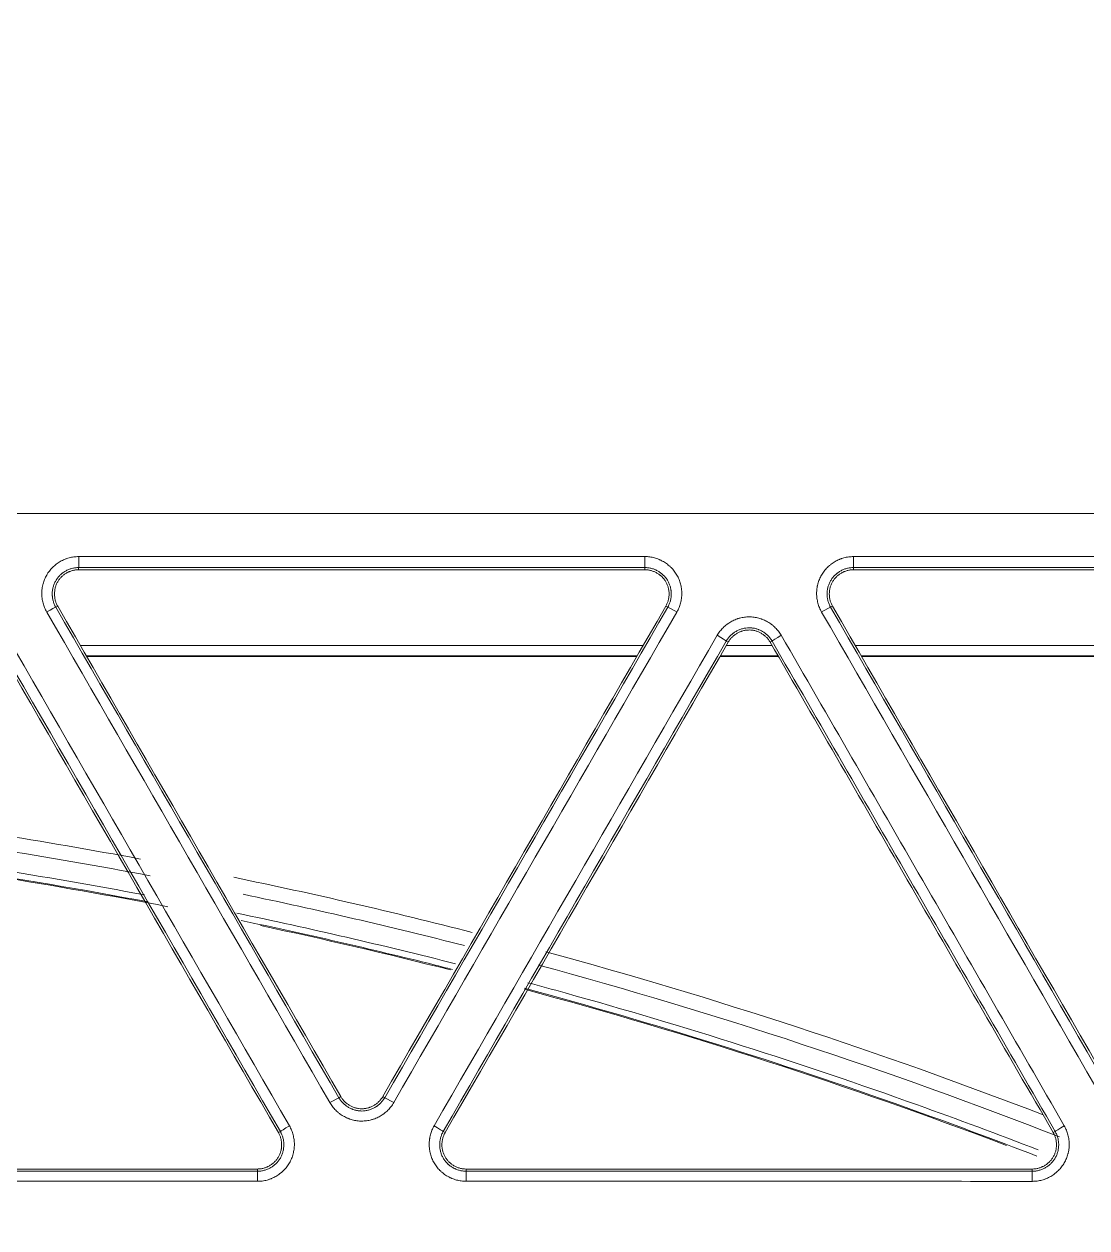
# Model space of a CAD drawing. Header units: inches. Extents: x 405346 to 489838, y -25612 to 14934.
# Drawn here: x 462832 to 462880, y 4532.5 to 4586.9 of the extents above; entities that cross this region are included whole.
import ezdxf

# ---------------------------------------------------------------- set-up
doc = ezdxf.new("R2010")
doc.units = ezdxf.units.IN
doc.header["$LTSCALE"] = 200
doc.header["$MEASUREMENT"] = 0
doc.layers.add('SS-EQ', color=2, linetype='Continuous', lineweight=20)

# ---------------------------------------------------------------- blocks, each defined once
blk = doc.blocks.new('4way무풍')
at = {"layer": 'SS-EQ'}
for p, q in [((39.708, 240.938), (39.708, 240.839)), ((65.283, 240.839), (65.283, 240.938)), ((74.705, 240.938), (74.705, 240.839)), ((38.76, 239.197), (38.673, 239.147)), ((66.317, 239.147), (66.23, 239.197)), ((73.757, 239.197), (73.67, 239.147)), ((69.046, 237.572), (68.96, 237.621)), ((71.027, 237.621), (70.941, 237.572)), ((65.207, 237.423), (39.786, 237.423)), ((71.029, 237.423), (68.961, 237.423)), ((100.201, 237.423), (74.781, 237.423)), ((40.058, 236.949), (64.933, 236.949)), ((40.069, 236.924), (64.916, 236.924)), ((68.671, 236.924), (71.313, 236.924)), ((68.687, 236.949), (71.302, 236.949)), ((75.053, 236.949), (99.928, 236.949)), ((75.069, 236.924), (99.912, 236.924)), ((51.461, 216.999), (51.547, 217.049)), ((53.443, 217.049), (53.53, 216.999)), ((48.732, 215.423), (48.818, 215.473)), ((56.172, 215.473), (56.258, 215.423)), ((83.729, 215.423), (83.815, 215.473)), ((47.784, 213.681), (47.784, 213.782)), ((57.206, 213.782), (57.206, 213.681)), ((82.781, 213.681), (82.781, 213.782))]:
    blk.add_line(p, q, dxfattribs=at)
for radius, start, end in [(231.709, 79.43199, 82.74023), (231.045, 79.2906, 82.81093), (229.825, 79.0308, 82.94238), (231.709, 75.63718, 78.36944), (231.045, 75.68293, 78.22805), (229.825, 75.76595, 77.96608), (231.709, 68.93752, 74.78465), (231.045, 68.6776, 74.82623), (229.825, 69.19881, 74.90502)]:
    blk.add_arc((0, 0), radius, start, end, dxfattribs=at)
for centre, major_axis, ratio, start_param, end_param in [((39.708, 241.411), (0, -0.474), 0.001088, 0.034907, 1.616924), ((65.283, 241.411), (0, 0.474), 0.001885, 3.176499, 4.757993), ((74.705, 241.411), (0, 0.474), 0.002196, 3.176499, 4.757727), ((38.263, 238.91), (0.41, 0.237), 0.038773, 0.034933, 1.547163), ((66.727, 238.91), (0.41, -0.237), 0.039797, 1.591462, 3.106658), ((73.26, 238.91), (0.41, 0.237), 0.037527, 0.034931, 1.546569), ((68.549, 237.858), (0.41, -0.237), 0.039526, 0.034934, 1.5912), ((71.438, 237.858), (-0.41, -0.237), 0.037316, 4.688319, 6.248254), ((51.051, 216.761), (0.41, 0.237), 0.033026, 0.034926, 1.549458), ((53.94, 216.761), (0.41, -0.237), 0.034992, 1.588576, 3.106665), ((49.229, 215.709), (-0.41, -0.237), 0.032879, 4.6912, 6.24826), ((55.762, 215.709), (0.41, -0.237), 0.03479, 0.034928, 1.588332), ((84.225, 215.709), (0.41, 0.237), 0.031072, 1.548814, 3.106669), ((47.784, 213.208), (0, 0.474), 0.00191, 4.75092, 6.248279), ((57.206, 213.208), (0, -0.474), 0.002346, 1.609076, 3.106686), ((82.781, 213.208), (0, -0.474), 0.003545, 1.608159, 3.106686)]:
    blk.add_ellipse(centre, major_axis=major_axis, ratio=ratio, start_param=start_param, end_param=end_param, dxfattribs=at)
for points, knots in [([(0.032, 346.294), (6.969, 346.294), (13.906, 346.294), (27.78, 346.294), (34.717, 346.294), (55.528, 346.294), (69.403, 346.294), (97.151, 346.294), (111.025, 346.294), (138.774, 346.294), (152.648, 346.294), (180.396, 346.294), (194.27, 346.294), (215.082, 346.294), (222.019, 346.294), (235.893, 346.294), (242.83, 346.293), (253.236, 346.293), (256.704, 346.293), (263.641, 346.293), (267.11, 346.293), (272.313, 346.294), (274.047, 346.294), (276.648, 346.294), (277.516, 346.294), (279.25, 346.293), (280.117, 346.293), (281.418, 346.292), (281.851, 346.292), (282.718, 346.292), (283.152, 346.292), (283.802, 346.293), (284.019, 346.293), (284.453, 346.293), (284.669, 346.294), (285.103, 346.293), (285.32, 346.293), (285.753, 346.29), (285.97, 346.288), (286.62, 346.277), (287.054, 346.265), (287.92, 346.231), (288.353, 346.21), (289.653, 346.132), (290.519, 346.062), (291.818, 345.929), (292.25, 345.88), (292.899, 345.799), (293.116, 345.771), (293.548, 345.712), (294.627, 345.561), (295.697, 345.381), (298.249, 344.897), (299.929, 344.504), (302.417, 343.81), (304.065, 343.312), (305.692, 342.745), (308.116, 341.843), (309.711, 341.171), (311.481, 340.335), (311.677, 340.241), (312.069, 340.051), (312.265, 339.955), (312.851, 339.663), (313.238, 339.464), (314.393, 338.857), (315.91, 338.017), (317.385, 337.118), (318.837, 336.19), (319.553, 335.711), (320.962, 334.724), (322.351, 333.707), (324.369, 332.094), (326.323, 330.393), (327.582, 329.199), (328.355, 328.434), (328.586, 328.204), (328.815, 327.97), (328.968, 327.815), (329.044, 327.736), (329.423, 327.345), (329.723, 327.029), (330.61, 326.072), (331.762, 324.776), (333.399, 322.77), (334.43, 321.391), (335.932, 319.291), (336.873, 317.85), (338.196, 315.627), (339.047, 314.124), (339.838, 312.579), (340.313, 311.601), (340.454, 311.306), (340.593, 311.01), (340.685, 310.812), (340.731, 310.713), (340.958, 310.218), (341.136, 309.82), (341.654, 308.624), (342.309, 307.019), (343.186, 304.582), (343.7, 302.939), (344.419, 300.459), (344.828, 298.787), (345.336, 296.251), (345.487, 295.4), (345.755, 293.69), (345.871, 292.83), (345.994, 291.749), (346.017, 291.532), (346.062, 291.099), (346.083, 290.881), (346.143, 290.23), (346.178, 289.796), (346.239, 288.927), (346.265, 288.492), (346.307, 287.624), (346.324, 287.189), (346.342, 286.538), (346.347, 286.32), (346.354, 285.886), (346.356, 285.669), (346.359, 285.234), (346.359, 285.017), (346.359, 284.582), (346.359, 284.365), (346.359, 283.714), (346.358, 283.279), (346.358, 282.41), (346.358, 281.976), (346.358, 280.672), (346.358, 279.803), (346.359, 278.065), (346.359, 277.196), (346.359, 274.59), (346.359, 272.852), (346.358, 264.162), (346.359, 257.21), (346.359, 236.355), (346.359, 222.452), (346.359, 194.646), (346.359, 180.742), (346.359, 152.936), (346.359, 139.033), (346.359, 111.226), (346.359, 69.516), (346.359, 27.806), (346.359, 0)], [0, 0, 0, 0, 0.03125, 0.03125, 0.0625, 0.0625, 0.125, 0.125, 0.1875, 0.1875, 0.25, 0.25, 0.3125, 0.3125, 0.34375, 0.34375, 0.375, 0.375, 0.390625, 0.390625, 0.40625, 0.40625, 0.414062, 0.414062, 0.417969, 0.417969, 0.421875, 0.421875, 0.423828, 0.423828, 0.425781, 0.425781, 0.426758, 0.426758, 0.427734, 0.427734, 0.428711, 0.428711, 0.429687, 0.429687, 0.431641, 0.431641, 0.433594, 0.433594, 0.4375, 0.4375, 0.439453, 0.439453, 0.44043, 0.44043, 0.441406, 0.445312, 0.445312, 0.453125, 0.453125, 0.457031, 0.460937, 0.460937, 0.46875, 0.46875, 0.469727, 0.469727, 0.470703, 0.470703, 0.472656, 0.472656, 0.476562, 0.480469, 0.480469, 0.484375, 0.484375, 0.488281, 0.492187, 0.496094, 0.5, 0.5, 0.500977, 0.501465, 0.501465, 0.501953, 0.501953, 0.503906, 0.503906, 0.507812, 0.511719, 0.515625, 0.515625, 0.523437, 0.523437, 0.527344, 0.53125, 0.53125, 0.532227, 0.532715, 0.532715, 0.533203, 0.533203, 0.535156, 0.535156, 0.539062, 0.542969, 0.546875, 0.546875, 0.554687, 0.554687, 0.558594, 0.558594, 0.5625, 0.5625, 0.563477, 0.563477, 0.564453, 0.564453, 0.566406, 0.566406, 0.568359, 0.568359, 0.570312, 0.570312, 0.571289, 0.571289, 0.572266, 0.572266, 0.573242, 0.573242, 0.574219, 0.574219, 0.576172, 0.576172, 0.578125, 0.578125, 0.582031, 0.582031, 0.585937, 0.585937, 0.59375, 0.59375, 0.625, 0.625, 0.6875, 0.6875, 0.75, 0.75, 0.8125, 0.8125, 0.875, 1, 1, 1, 1]), ([(345.164, 0), (345.164, 27.72), (345.163, 69.299), (345.162, 110.879), (345.161, 138.598), (345.16, 152.458), (345.159, 180.178), (345.157, 194.038), (345.154, 221.758), (345.152, 235.618), (345.147, 256.407), (345.146, 263.337), (345.145, 272), (345.145, 273.732), (345.144, 276.331), (345.144, 277.197), (345.143, 278.93), (345.142, 279.796), (345.142, 281.095), (345.141, 281.528), (345.141, 282.395), (345.142, 282.828), (345.141, 283.694), (345.141, 284.127), (345.14, 284.777), (345.139, 284.993), (345.136, 285.426), (345.134, 285.643), (345.124, 286.293), (345.113, 286.726), (345.081, 287.592), (345.06, 288.025), (345.009, 288.891), (344.979, 289.324), (344.926, 289.973), (344.898, 290.298), (344.868, 290.622), (344.847, 290.839), (344.836, 290.947), (344.736, 291.92), (344.629, 292.78), (344.379, 294.49), (344.236, 295.34), (343.754, 297.876), (343.361, 299.547), (342.666, 302.024), (342.167, 303.666), (341.312, 306.1), (340.67, 307.703), (340.162, 308.898), (339.901, 309.494), (339.629, 310.086), (339.446, 310.481), (339.353, 310.677), (338.885, 311.657), (338.495, 312.43), (337.684, 313.954), (337.263, 314.706), (336.391, 316.188), (335.94, 316.919), (335.007, 318.359), (334.525, 319.069), (333.532, 320.468), (332.508, 321.846), (330.881, 323.85), (329.736, 325.143), (328.853, 326.097), (328.555, 326.413), (328.177, 326.804), (328.101, 326.882), (327.949, 327.037), (327.721, 327.27), (327.491, 327.5), (326.721, 328.264), (325.466, 329.454), (323.518, 331.149), (321.504, 332.755), (320.119, 333.766), (318.711, 334.748), (317.997, 335.224), (316.546, 336.146), (315.81, 336.592), (314.315, 337.454), (313.557, 337.87), (312.595, 338.371), (312.305, 338.52), (312.014, 338.666), (311.82, 338.764), (311.722, 338.812), (311.235, 339.053), (310.844, 339.24), (309.666, 339.79), (308.875, 340.138), (307.283, 340.799), (305.68, 341.425), (303.244, 342.257), (301.598, 342.742), (299.114, 343.417), (297.436, 343.796), (294.888, 344.258), (294.033, 344.394), (292.957, 344.542), (292.742, 344.57), (292.31, 344.625), (291.663, 344.703), (291.015, 344.771), (289.72, 344.892), (288.856, 344.953), (287.56, 345.018), (287.128, 345.036), (286.48, 345.054), (286.264, 345.059), (285.832, 345.066), (285.615, 345.069), (285.183, 345.072), (284.967, 345.073), (284.535, 345.074), (284.318, 345.075), (283.67, 345.075), (283.237, 345.076), (282.589, 345.076), (282.373, 345.076), (281.94, 345.076), (281.724, 345.076), (281.076, 345.076), (280.643, 345.076), (279.346, 345.077), (278.481, 345.077), (276.752, 345.078), (275.887, 345.078), (273.293, 345.079), (271.563, 345.079), (262.916, 345.08), (255.998, 345.082), (242.162, 345.085), (235.244, 345.086), (221.408, 345.088), (214.49, 345.089), (193.736, 345.092), (179.9, 345.093), (152.228, 345.095), (138.392, 345.096), (110.72, 345.097), (96.884, 345.097), (69.212, 345.098), (55.376, 345.098), (34.622, 345.098), (27.704, 345.099), (13.868, 345.099), (6.95, 345.099), (0.032, 345.099)], [0, 0, 0, 0, 0.125, 0.1875, 0.1875, 0.25, 0.25, 0.3125, 0.3125, 0.375, 0.375, 0.40625, 0.40625, 0.414063, 0.414063, 0.417969, 0.417969, 0.421875, 0.421875, 0.423828, 0.423828, 0.425781, 0.425781, 0.427734, 0.427734, 0.428711, 0.428711, 0.429688, 0.429688, 0.431641, 0.431641, 0.433594, 0.433594, 0.435547, 0.435547, 0.436523, 0.437012, 0.437012, 0.4375, 0.4375, 0.441406, 0.441406, 0.445313, 0.445313, 0.453125, 0.453125, 0.457031, 0.460938, 0.464844, 0.464844, 0.466797, 0.467773, 0.467773, 0.46875, 0.46875, 0.472656, 0.472656, 0.476563, 0.476563, 0.480469, 0.480469, 0.484375, 0.484375, 0.488281, 0.492188, 0.496094, 0.496094, 0.498047, 0.498047, 0.498535, 0.498535, 0.499023, 0.5, 0.5, 0.503906, 0.507813, 0.511719, 0.515625, 0.515625, 0.519531, 0.519531, 0.523438, 0.523438, 0.527344, 0.527344, 0.52832, 0.528809, 0.528809, 0.529297, 0.529297, 0.53125, 0.53125, 0.535156, 0.535156, 0.539063, 0.542969, 0.546875, 0.546875, 0.554688, 0.554688, 0.558594, 0.558594, 0.55957, 0.55957, 0.560547, 0.5625, 0.5625, 0.566406, 0.566406, 0.568359, 0.568359, 0.569336, 0.569336, 0.570313, 0.570313, 0.571289, 0.571289, 0.572266, 0.572266, 0.574219, 0.574219, 0.575195, 0.575195, 0.576172, 0.576172, 0.578125, 0.578125, 0.582031, 0.582031, 0.585938, 0.585938, 0.59375, 0.59375, 0.625, 0.625, 0.65625, 0.65625, 0.6875, 0.6875, 0.75, 0.75, 0.8125, 0.8125, 0.875, 0.875, 0.9375, 0.9375, 0.96875, 0.96875, 1, 1, 1, 1]), ([(182.757, 243.372), (175.142, 243.372), (167.527, 243.372), (152.298, 243.372), (144.683, 243.372), (129.453, 243.372), (121.839, 243.372), (110.416, 243.372), (106.609, 243.372), (98.994, 243.372), (95.186, 243.372), (83.764, 243.372), (76.149, 243.372), (60.919, 243.372), (53.305, 243.372), (41.882, 243.372), (38.075, 243.372), (30.46, 243.372), (26.652, 243.372), (19.038, 243.372), (15.23, 243.372), (7.615, 243.372), (3.808, 243.372), (0, 243.372)], [0, 0, 0, 0, 0.125, 0.125, 0.25, 0.25, 0.375, 0.375, 0.4375, 0.4375, 0.5, 0.5, 0.625, 0.625, 0.75, 0.75, 0.8125, 0.8125, 0.875, 0.875, 0.9375, 0.9375, 1, 1, 1, 1]), ([(38.264, 238.931), (38.246, 238.963), (38.228, 238.995), (38.196, 239.061), (38.181, 239.095), (38.14, 239.196), (38.094, 239.333), (38.066, 239.475), (38.055, 239.566), (38.053, 239.584), (38.049, 239.621), (38.045, 239.675), (38.043, 239.73), (38.043, 239.838), (38.048, 239.911), (38.062, 240.019), (38.067, 240.055), (38.078, 240.108), (38.082, 240.126), (38.09, 240.162), (38.094, 240.18), (38.118, 240.268), (38.164, 240.405), (38.227, 240.536), (38.282, 240.631), (38.301, 240.662), (38.342, 240.722), (38.363, 240.752), (38.43, 240.838), (38.478, 240.892), (38.555, 240.969), (38.582, 240.993), (38.623, 241.029), (38.637, 241.041), (38.665, 241.064), (38.679, 241.076), (38.752, 241.131), (38.873, 241.212), (39.003, 241.276), (39.087, 241.311), (39.104, 241.318), (39.138, 241.331), (39.156, 241.337), (39.208, 241.355), (39.242, 241.366), (39.348, 241.394), (39.419, 241.409), (39.562, 241.428), (39.635, 241.433), (39.708, 241.433)], [0, 0, 0, 0, 0.03125, 0.03125, 0.0625, 0.0625, 0.125, 0.1875, 0.1875, 0.203125, 0.203125, 0.21875, 0.25, 0.25, 0.3125, 0.3125, 0.34375, 0.34375, 0.359375, 0.359375, 0.375, 0.375, 0.4375, 0.5, 0.5, 0.53125, 0.53125, 0.5625, 0.5625, 0.625, 0.625, 0.65625, 0.65625, 0.671875, 0.671875, 0.6875, 0.6875, 0.75, 0.8125, 0.8125, 0.828125, 0.828125, 0.84375, 0.84375, 0.875, 0.875, 0.9375, 0.9375, 1, 1, 1, 1]), ([(39.708, 241.433), (43.971, 241.433), (48.233, 241.433), (56.758, 241.433), (61.021, 241.433), (65.283, 241.433)], [0, 0, 0, 0, 0.5, 0.5, 1, 1, 1, 1]), ([(65.283, 241.433), (65.32, 241.433), (65.357, 241.432), (65.43, 241.427), (65.467, 241.423), (65.575, 241.408), (65.716, 241.379), (65.854, 241.332), (65.938, 241.297), (65.955, 241.289), (65.988, 241.274), (66.038, 241.25), (66.086, 241.225), (66.18, 241.17), (66.24, 241.13), (66.327, 241.064), (66.355, 241.041), (66.397, 241.005), (66.41, 240.992), (66.437, 240.967), (66.45, 240.955), (66.515, 240.891), (66.611, 240.782), (66.692, 240.662), (66.747, 240.567), (66.764, 240.534), (66.796, 240.469), (66.811, 240.435), (66.852, 240.335), (66.875, 240.266), (66.903, 240.161), (66.911, 240.126), (66.921, 240.072), (66.924, 240.054), (66.93, 240.018), (66.933, 240), (66.944, 239.909), (66.954, 239.764), (66.944, 239.62), (66.933, 239.529), (66.93, 239.511), (66.924, 239.475), (66.921, 239.457), (66.91, 239.403), (66.902, 239.368), (66.874, 239.262), (66.851, 239.194), (66.797, 239.06), (66.765, 238.995), (66.728, 238.931)], [0, 0, 0, 0, 0.03125, 0.03125, 0.0625, 0.0625, 0.125, 0.1875, 0.1875, 0.203125, 0.203125, 0.21875, 0.25, 0.25, 0.3125, 0.3125, 0.34375, 0.34375, 0.359375, 0.359375, 0.375, 0.375, 0.4375, 0.5, 0.5, 0.53125, 0.53125, 0.5625, 0.5625, 0.625, 0.625, 0.65625, 0.65625, 0.671875, 0.671875, 0.6875, 0.6875, 0.75, 0.8125, 0.8125, 0.828125, 0.828125, 0.84375, 0.84375, 0.875, 0.875, 0.9375, 0.9375, 1, 1, 1, 1]), ([(73.261, 238.931), (73.243, 238.963), (73.226, 238.995), (73.193, 239.061), (73.178, 239.094), (73.137, 239.195), (73.091, 239.333), (73.064, 239.475), (73.052, 239.566), (73.05, 239.584), (73.046, 239.62), (73.042, 239.675), (73.04, 239.729), (73.04, 239.838), (73.045, 239.91), (73.059, 240.018), (73.065, 240.054), (73.075, 240.108), (73.079, 240.126), (73.087, 240.162), (73.092, 240.18), (73.115, 240.268), (73.161, 240.405), (73.225, 240.535), (73.279, 240.63), (73.299, 240.661), (73.339, 240.722), (73.361, 240.752), (73.427, 240.838), (73.475, 240.892), (73.552, 240.968), (73.579, 240.993), (73.62, 241.029), (73.634, 241.041), (73.662, 241.064), (73.677, 241.075), (73.749, 241.131), (73.87, 241.211), (74, 241.276), (74.084, 241.311), (74.101, 241.318), (74.136, 241.331), (74.153, 241.337), (74.205, 241.355), (74.24, 241.366), (74.345, 241.394), (74.416, 241.409), (74.56, 241.428), (74.632, 241.433), (74.706, 241.433)], [0, 0, 0, 0, 0.03125, 0.03125, 0.0625, 0.0625, 0.125, 0.1875, 0.1875, 0.203125, 0.203125, 0.21875, 0.25, 0.25, 0.3125, 0.3125, 0.34375, 0.34375, 0.359375, 0.359375, 0.375, 0.375, 0.4375, 0.5, 0.5, 0.53125, 0.53125, 0.5625, 0.5625, 0.625, 0.625, 0.65625, 0.65625, 0.671875, 0.671875, 0.6875, 0.6875, 0.75, 0.8125, 0.8125, 0.828125, 0.828125, 0.84375, 0.84375, 0.875, 0.875, 0.9375, 0.9375, 1, 1, 1, 1]), ([(74.706, 241.433), (78.968, 241.433), (83.231, 241.433), (91.756, 241.433), (96.018, 241.433), (100.281, 241.433)], [0, 0, 0, 0, 0.5, 0.5, 1, 1, 1, 1]), ([(39.708, 240.938), (39.705, 240.938), (39.701, 240.938), (39.695, 240.938), (39.685, 240.938), (39.662, 240.937), (39.616, 240.935), (39.578, 240.931), (39.5, 240.92), (39.45, 240.91), (39.374, 240.889), (39.349, 240.882), (39.3, 240.864), (39.275, 240.855), (39.203, 240.825), (39.11, 240.779), (39.023, 240.721), (38.971, 240.681), (38.961, 240.673), (38.941, 240.657), (38.911, 240.631), (38.882, 240.605), (38.827, 240.55), (38.793, 240.511), (38.745, 240.45), (38.73, 240.429), (38.7, 240.385), (38.686, 240.363), (38.647, 240.295), (38.602, 240.202), (38.569, 240.104), (38.549, 240.028), (38.543, 240.002), (38.533, 239.951), (38.529, 239.925), (38.519, 239.848), (38.516, 239.796), (38.516, 239.719), (38.517, 239.693), (38.519, 239.654), (38.52, 239.641), (38.523, 239.615), (38.524, 239.601), (38.533, 239.537), (38.552, 239.435), (38.585, 239.336), (38.614, 239.264), (38.625, 239.24), (38.642, 239.205), (38.648, 239.193), (38.657, 239.176), (38.662, 239.167), (38.667, 239.159), (38.67, 239.153), (38.672, 239.15), (38.673, 239.147)], [0, 0, 0, 0, 0.003906, 0.003906, 0.007812, 0.015625, 0.03125, 0.0625, 0.0625, 0.125, 0.125, 0.15625, 0.15625, 0.1875, 0.1875, 0.25, 0.3125, 0.3125, 0.328125, 0.328125, 0.34375, 0.375, 0.375, 0.4375, 0.4375, 0.46875, 0.46875, 0.5, 0.5, 0.5625, 0.625, 0.625, 0.65625, 0.65625, 0.6875, 0.6875, 0.75, 0.75, 0.78125, 0.78125, 0.796875, 0.796875, 0.8125, 0.8125, 0.875, 0.9375, 0.9375, 0.96875, 0.96875, 0.984375, 0.984375, 0.992188, 0.996094, 0.996094, 1, 1, 1, 1]), ([(38.76, 239.197), (38.736, 239.239), (38.715, 239.282), (38.679, 239.37), (38.664, 239.415), (38.646, 239.484), (38.641, 239.507), (38.632, 239.555), (38.628, 239.578), (38.619, 239.649), (38.613, 239.744), (38.619, 239.839), (38.626, 239.899), (38.628, 239.911), (38.632, 239.934), (38.638, 239.97), (38.646, 240.005), (38.664, 240.074), (38.679, 240.119), (38.706, 240.185), (38.716, 240.206), (38.737, 240.249), (38.748, 240.271), (38.784, 240.333), (38.837, 240.412), (38.9, 240.483), (38.951, 240.534), (38.969, 240.55), (39.005, 240.581), (39.023, 240.597), (39.08, 240.64), (39.12, 240.666), (39.182, 240.702), (39.213, 240.719), (39.245, 240.734), (39.267, 240.744), (39.278, 240.749), (39.334, 240.772), (39.424, 240.803), (39.517, 240.823), (39.588, 240.832), (39.612, 240.835), (39.66, 240.838), (39.684, 240.839), (39.708, 240.839)], [0, 0, 0, 0, 0.0625, 0.0625, 0.125, 0.125, 0.15625, 0.15625, 0.1875, 0.1875, 0.25, 0.3125, 0.3125, 0.328125, 0.328125, 0.34375, 0.375, 0.375, 0.4375, 0.4375, 0.46875, 0.46875, 0.5, 0.5, 0.5625, 0.625, 0.625, 0.65625, 0.65625, 0.6875, 0.6875, 0.75, 0.75, 0.78125, 0.796875, 0.796875, 0.8125, 0.8125, 0.875, 0.9375, 0.9375, 0.96875, 0.96875, 1, 1, 1, 1]), ([(65.283, 240.938), (61.02, 240.938), (56.758, 240.938), (48.233, 240.938), (43.97, 240.938), (39.708, 240.938)], [0, 0, 0, 0, 0.5, 0.5, 1, 1, 1, 1]), ([(65.283, 240.839), (61.02, 240.839), (56.758, 240.839), (48.233, 240.839), (43.97, 240.839), (39.708, 240.839)], [0, 0, 0, 0, 0.5, 0.5, 1, 1, 1, 1]), ([(66.317, 239.147), (66.319, 239.15), (66.32, 239.153), (66.324, 239.159), (66.328, 239.167), (66.339, 239.187), (66.36, 239.228), (66.376, 239.263), (66.405, 239.335), (66.422, 239.384), (66.441, 239.46), (66.447, 239.485), (66.457, 239.537), (66.461, 239.563), (66.471, 239.64), (66.478, 239.743), (66.471, 239.847), (66.463, 239.912), (66.461, 239.925), (66.457, 239.951), (66.45, 239.989), (66.441, 240.027), (66.422, 240.103), (66.405, 240.152), (66.376, 240.224), (66.365, 240.247), (66.343, 240.294), (66.33, 240.318), (66.291, 240.385), (66.262, 240.429), (66.199, 240.51), (66.164, 240.549), (66.118, 240.595), (66.108, 240.604), (66.089, 240.622), (66.079, 240.631), (66.05, 240.656), (66.03, 240.673), (65.967, 240.72), (65.924, 240.749), (65.857, 240.788), (65.823, 240.806), (65.787, 240.823), (65.763, 240.834), (65.751, 240.84), (65.691, 240.865), (65.593, 240.899), (65.491, 240.92), (65.414, 240.931), (65.388, 240.933), (65.348, 240.936), (65.335, 240.937), (65.315, 240.937), (65.306, 240.938), (65.296, 240.938), (65.289, 240.938), (65.286, 240.938), (65.283, 240.938)], [0, 0, 0, 0, 0.003906, 0.003906, 0.007813, 0.015625, 0.03125, 0.0625, 0.0625, 0.125, 0.125, 0.15625, 0.15625, 0.1875, 0.1875, 0.25, 0.3125, 0.3125, 0.328125, 0.328125, 0.34375, 0.375, 0.375, 0.4375, 0.4375, 0.46875, 0.46875, 0.5, 0.5, 0.5625, 0.5625, 0.625, 0.625, 0.640625, 0.640625, 0.65625, 0.65625, 0.6875, 0.6875, 0.75, 0.75, 0.78125, 0.796875, 0.796875, 0.8125, 0.8125, 0.875, 0.9375, 0.9375, 0.96875, 0.96875, 0.984375, 0.984375, 0.992188, 0.996094, 0.996094, 1, 1, 1, 1]), ([(65.283, 240.839), (65.331, 240.839), (65.378, 240.836), (65.473, 240.823), (65.519, 240.813), (65.588, 240.794), (65.611, 240.787), (65.656, 240.771), (65.679, 240.763), (65.745, 240.735), (65.83, 240.693), (65.91, 240.64), (65.957, 240.604), (65.967, 240.596), (65.985, 240.581), (66.013, 240.558), (66.039, 240.534), (66.09, 240.484), (66.121, 240.448), (66.165, 240.392), (66.179, 240.372), (66.206, 240.333), (66.219, 240.312), (66.254, 240.25), (66.296, 240.164), (66.326, 240.074), (66.344, 240.005), (66.35, 239.981), (66.359, 239.934), (66.363, 239.911), (66.372, 239.84), (66.375, 239.793), (66.375, 239.721), (66.374, 239.697), (66.371, 239.65), (66.369, 239.626), (66.36, 239.554), (66.342, 239.461), (66.312, 239.371), (66.276, 239.283), (66.254, 239.239), (66.23, 239.197)], [0, 0, 0, 0, 0.0625, 0.0625, 0.125, 0.125, 0.15625, 0.15625, 0.1875, 0.1875, 0.25, 0.3125, 0.3125, 0.328125, 0.328125, 0.34375, 0.375, 0.375, 0.4375, 0.4375, 0.46875, 0.46875, 0.5, 0.5, 0.5625, 0.625, 0.625, 0.65625, 0.65625, 0.6875, 0.6875, 0.75, 0.75, 0.78125, 0.78125, 0.8125, 0.8125, 0.875, 0.9375, 0.9375, 1, 1, 1, 1]), ([(74.705, 240.938), (74.701, 240.938), (74.698, 240.938), (74.691, 240.938), (74.682, 240.938), (74.659, 240.937), (74.613, 240.935), (74.574, 240.931), (74.497, 240.92), (74.446, 240.91), (74.371, 240.889), (74.346, 240.882), (74.296, 240.864), (74.272, 240.855), (74.2, 240.825), (74.107, 240.779), (74.02, 240.721), (73.968, 240.681), (73.958, 240.673), (73.937, 240.657), (73.907, 240.631), (73.879, 240.605), (73.824, 240.55), (73.789, 240.511), (73.742, 240.45), (73.726, 240.429), (73.697, 240.386), (73.683, 240.363), (73.644, 240.295), (73.599, 240.202), (73.566, 240.104), (73.546, 240.028), (73.54, 240.002), (73.53, 239.951), (73.526, 239.925), (73.516, 239.848), (73.513, 239.796), (73.513, 239.719), (73.514, 239.693), (73.516, 239.654), (73.517, 239.641), (73.52, 239.615), (73.521, 239.602), (73.529, 239.537), (73.549, 239.435), (73.582, 239.336), (73.611, 239.264), (73.622, 239.24), (73.639, 239.205), (73.645, 239.193), (73.654, 239.176), (73.659, 239.167), (73.664, 239.159), (73.667, 239.153), (73.668, 239.15), (73.67, 239.147)], [0, 0, 0, 0, 0.003906, 0.003906, 0.007813, 0.015625, 0.03125, 0.0625, 0.0625, 0.125, 0.125, 0.15625, 0.15625, 0.1875, 0.1875, 0.25, 0.3125, 0.3125, 0.328125, 0.328125, 0.34375, 0.375, 0.375, 0.4375, 0.4375, 0.46875, 0.46875, 0.5, 0.5, 0.5625, 0.625, 0.625, 0.65625, 0.65625, 0.6875, 0.6875, 0.75, 0.75, 0.78125, 0.78125, 0.796875, 0.796875, 0.8125, 0.8125, 0.875, 0.9375, 0.9375, 0.96875, 0.96875, 0.984375, 0.984375, 0.992188, 0.996094, 0.996094, 1, 1, 1, 1]), ([(73.757, 239.197), (73.733, 239.239), (73.712, 239.282), (73.676, 239.37), (73.661, 239.415), (73.643, 239.484), (73.638, 239.507), (73.628, 239.555), (73.625, 239.578), (73.616, 239.649), (73.61, 239.744), (73.616, 239.839), (73.623, 239.899), (73.625, 239.911), (73.629, 239.934), (73.635, 239.97), (73.643, 240.005), (73.661, 240.074), (73.676, 240.119), (73.703, 240.185), (73.712, 240.206), (73.733, 240.249), (73.745, 240.271), (73.781, 240.333), (73.834, 240.412), (73.897, 240.483), (73.948, 240.534), (73.965, 240.55), (74.002, 240.581), (74.02, 240.597), (74.077, 240.64), (74.117, 240.666), (74.178, 240.702), (74.21, 240.719), (74.242, 240.734), (74.264, 240.744), (74.275, 240.749), (74.331, 240.772), (74.421, 240.803), (74.514, 240.823), (74.585, 240.832), (74.608, 240.835), (74.656, 240.838), (74.681, 240.839), (74.705, 240.839)], [0, 0, 0, 0, 0.0625, 0.0625, 0.125, 0.125, 0.15625, 0.15625, 0.1875, 0.1875, 0.25, 0.3125, 0.3125, 0.328125, 0.328125, 0.34375, 0.375, 0.375, 0.4375, 0.4375, 0.46875, 0.46875, 0.5, 0.5, 0.5625, 0.625, 0.625, 0.65625, 0.65625, 0.6875, 0.6875, 0.75, 0.75, 0.78125, 0.796875, 0.796875, 0.8125, 0.8125, 0.875, 0.9375, 0.9375, 0.96875, 0.96875, 1, 1, 1, 1]), ([(100.279, 240.938), (96.017, 240.938), (91.754, 240.938), (83.23, 240.938), (78.967, 240.938), (74.705, 240.938)], [0, 0, 0, 0, 0.5, 0.5, 1, 1, 1, 1]), ([(100.279, 240.839), (96.017, 240.839), (91.754, 240.839), (83.23, 240.839), (78.967, 240.839), (74.705, 240.839)], [0, 0, 0, 0, 0.5, 0.5, 1, 1, 1, 1]), ([(68.55, 237.879), (68.569, 237.911), (68.588, 237.942), (68.629, 238.003), (68.65, 238.032), (68.717, 238.118), (68.813, 238.227), (68.923, 238.322), (68.995, 238.377), (69.01, 238.388), (69.04, 238.409), (69.085, 238.441), (69.131, 238.469), (69.226, 238.524), (69.29, 238.556), (69.391, 238.598), (69.425, 238.611), (69.477, 238.628), (69.494, 238.634), (69.529, 238.645), (69.547, 238.65), (69.635, 238.674), (69.777, 238.703), (69.922, 238.713), (70.031, 238.713), (70.068, 238.711), (70.141, 238.706), (70.177, 238.703), (70.285, 238.688), (70.356, 238.674), (70.461, 238.645), (70.495, 238.634), (70.547, 238.617), (70.564, 238.611), (70.599, 238.598), (70.616, 238.591), (70.7, 238.555), (70.83, 238.491), (70.951, 238.411), (71.023, 238.355), (71.037, 238.344), (71.066, 238.321), (71.08, 238.309), (71.121, 238.273), (71.148, 238.248), (71.225, 238.171), (71.273, 238.117), (71.362, 238.003), (71.402, 237.942), (71.439, 237.879)], [0, 0, 0, 0, 0.03125, 0.03125, 0.0625, 0.0625, 0.125, 0.1875, 0.1875, 0.203125, 0.203125, 0.21875, 0.25, 0.25, 0.3125, 0.3125, 0.34375, 0.34375, 0.359375, 0.359375, 0.375, 0.375, 0.4375, 0.5, 0.5, 0.53125, 0.53125, 0.5625, 0.5625, 0.625, 0.625, 0.65625, 0.65625, 0.671875, 0.671875, 0.6875, 0.6875, 0.75, 0.8125, 0.8125, 0.828125, 0.828125, 0.84375, 0.84375, 0.875, 0.875, 0.9375, 0.9375, 1, 1, 1, 1]), ([(71.027, 237.621), (71.026, 237.624), (71.024, 237.627), (71.021, 237.633), (71.016, 237.641), (71.004, 237.661), (70.979, 237.699), (70.956, 237.73), (70.909, 237.792), (70.874, 237.831), (70.819, 237.885), (70.8, 237.903), (70.76, 237.937), (70.74, 237.954), (70.678, 238.001), (70.591, 238.059), (70.498, 238.105), (70.438, 238.13), (70.426, 238.135), (70.401, 238.144), (70.364, 238.158), (70.327, 238.169), (70.252, 238.19), (70.201, 238.2), (70.124, 238.211), (70.098, 238.213), (70.046, 238.217), (70.02, 238.218), (69.941, 238.218), (69.89, 238.214), (69.787, 238.2), (69.736, 238.19), (69.661, 238.169), (69.636, 238.162), (69.586, 238.144), (69.562, 238.135), (69.49, 238.105), (69.443, 238.082), (69.376, 238.043), (69.343, 238.023), (69.311, 238), (69.289, 237.985), (69.279, 237.978), (69.227, 237.938), (69.148, 237.87), (69.079, 237.793), (69.031, 237.731), (69.016, 237.71), (68.994, 237.677), (68.987, 237.666), (68.976, 237.65), (68.971, 237.641), (68.966, 237.633), (68.963, 237.627), (68.961, 237.624), (68.96, 237.621)], [0, 0, 0, 0, 0.003906, 0.003906, 0.007813, 0.015625, 0.03125, 0.0625, 0.0625, 0.125, 0.125, 0.15625, 0.15625, 0.1875, 0.1875, 0.25, 0.3125, 0.3125, 0.328125, 0.328125, 0.34375, 0.375, 0.375, 0.4375, 0.4375, 0.46875, 0.46875, 0.5, 0.5, 0.5625, 0.5625, 0.625, 0.625, 0.65625, 0.65625, 0.6875, 0.6875, 0.75, 0.75, 0.78125, 0.796875, 0.796875, 0.8125, 0.8125, 0.875, 0.9375, 0.9375, 0.96875, 0.96875, 0.984375, 0.984375, 0.992187, 0.996094, 0.996094, 1, 1, 1, 1]), ([(69.046, 237.572), (69.07, 237.614), (69.097, 237.653), (69.155, 237.728), (69.186, 237.764), (69.237, 237.814), (69.255, 237.83), (69.291, 237.862), (69.31, 237.877), (69.367, 237.92), (69.446, 237.973), (69.531, 238.015), (69.587, 238.038), (69.598, 238.043), (69.62, 238.051), (69.654, 238.064), (69.688, 238.074), (69.757, 238.093), (69.803, 238.103), (69.874, 238.112), (69.898, 238.115), (69.945, 238.118), (69.97, 238.119), (70.041, 238.119), (70.136, 238.112), (70.23, 238.093), (70.299, 238.075), (70.322, 238.067), (70.367, 238.052), (70.39, 238.043), (70.455, 238.016), (70.498, 237.995), (70.56, 237.959), (70.58, 237.946), (70.62, 237.92), (70.64, 237.906), (70.697, 237.862), (70.769, 237.8), (70.832, 237.729), (70.89, 237.654), (70.917, 237.614), (70.941, 237.572)], [0, 0, 0, 0, 0.0625, 0.0625, 0.125, 0.125, 0.15625, 0.15625, 0.1875, 0.1875, 0.25, 0.3125, 0.3125, 0.328125, 0.328125, 0.34375, 0.375, 0.375, 0.4375, 0.4375, 0.46875, 0.46875, 0.5, 0.5, 0.5625, 0.625, 0.625, 0.65625, 0.65625, 0.6875, 0.6875, 0.75, 0.75, 0.78125, 0.78125, 0.8125, 0.8125, 0.875, 0.9375, 0.9375, 1, 1, 1, 1]), ([(83.729, 215.423), (81.597, 219.115), (79.466, 222.807), (75.203, 230.19), (73.072, 233.881), (70.941, 237.572)], [0, 0, 0, 0, 0.5, 0.5, 1, 1, 1, 1]), ([(83.815, 215.473), (81.683, 219.165), (79.552, 222.856), (75.29, 230.239), (73.158, 233.93), (71.027, 237.621)], [0, 0, 0, 0, 0.5, 0.5, 1, 1, 1, 1]), ([(71.439, 237.879), (73.57, 234.187), (75.701, 230.495), (79.964, 223.112), (82.095, 219.42), (84.227, 215.727)], [0, 0, 0, 0, 0.5, 0.5, 1, 1, 1, 1]), ([(28.479, 228.382), (28.636, 228.363), (28.794, 228.343), (33.547, 227.74), (38.126, 227.018), (42.678, 226.159)], [0, 0, 0, 0, 0.03312, 0.03312, 1, 1, 1, 1]), ([(28.324, 228.116), (30.19, 227.884), (35.048, 227.221), (39.882, 226.402), (42.852, 225.838)], [0, 0, 0, 0, 0.383501, 1, 1, 1, 1]), ([(47.049, 225.001), (49.964, 224.392), (53.147, 223.661), (56.313, 222.864), (56.59, 222.793)], [0, 0, 0, 0, 0.912415, 1, 1, 1, 1]), ([(59.85, 221.94), (65.661, 220.373), (73.417, 217.95), (81.03, 215.123), (82.99, 214.364)], [0, 0, 0, 0, 0.741178, 1, 1, 1, 1]), ([(59.992, 222.195), (60.553, 222.043), (61.115, 221.889), (67.04, 220.241), (72.35, 218.554), (79.417, 216.024), (81.233, 215.347), (83.04, 214.648)], [0, 0, 0, 0, 0.071945, 0.071945, 0.760413, 0.760413, 1, 1, 1, 1]), ([(51.461, 216.999), (51.462, 216.996), (51.464, 216.993), (51.467, 216.987), (51.472, 216.979), (51.484, 216.959), (51.509, 216.921), (51.532, 216.89), (51.579, 216.828), (51.614, 216.789), (51.669, 216.734), (51.688, 216.717), (51.728, 216.682), (51.748, 216.666), (51.811, 216.618), (51.897, 216.561), (51.99, 216.514), (52.051, 216.489), (52.063, 216.484), (52.087, 216.475), (52.124, 216.461), (52.161, 216.45), (52.237, 216.429), (52.287, 216.419), (52.364, 216.408), (52.39, 216.406), (52.443, 216.402), (52.469, 216.401), (52.547, 216.401), (52.599, 216.405), (52.702, 216.419), (52.753, 216.429), (52.828, 216.45), (52.854, 216.458), (52.903, 216.475), (52.927, 216.484), (52.999, 216.514), (53.046, 216.537), (53.113, 216.576), (53.146, 216.597), (53.179, 216.619), (53.2, 216.634), (53.211, 216.642), (53.263, 216.682), (53.341, 216.75), (53.41, 216.827), (53.458, 216.889), (53.473, 216.91), (53.495, 216.943), (53.502, 216.954), (53.513, 216.971), (53.518, 216.979), (53.523, 216.987), (53.526, 216.993), (53.528, 216.996), (53.53, 216.999)], [0, 0, 0, 0, 0.003906, 0.003906, 0.007812, 0.015625, 0.03125, 0.0625, 0.0625, 0.125, 0.125, 0.15625, 0.15625, 0.1875, 0.1875, 0.25, 0.3125, 0.3125, 0.328125, 0.328125, 0.34375, 0.375, 0.375, 0.4375, 0.4375, 0.46875, 0.46875, 0.5, 0.5, 0.5625, 0.5625, 0.625, 0.625, 0.65625, 0.65625, 0.6875, 0.6875, 0.75, 0.75, 0.78125, 0.796875, 0.796875, 0.8125, 0.8125, 0.875, 0.9375, 0.9375, 0.96875, 0.96875, 0.984375, 0.984375, 0.992188, 0.996094, 0.996094, 1, 1, 1, 1]), ([(53.443, 217.049), (53.419, 217.007), (53.392, 216.968), (53.334, 216.893), (53.303, 216.857), (53.252, 216.807), (53.234, 216.791), (53.198, 216.759), (53.179, 216.744), (53.122, 216.701), (53.043, 216.648), (52.958, 216.606), (52.902, 216.582), (52.891, 216.578), (52.869, 216.569), (52.835, 216.557), (52.801, 216.547), (52.732, 216.528), (52.686, 216.518), (52.615, 216.508), (52.591, 216.506), (52.543, 216.503), (52.519, 216.502), (52.447, 216.502), (52.352, 216.508), (52.259, 216.527), (52.19, 216.546), (52.167, 216.553), (52.122, 216.569), (52.099, 216.578), (52.033, 216.605), (51.991, 216.626), (51.929, 216.662), (51.909, 216.674), (51.869, 216.701), (51.849, 216.715), (51.792, 216.758), (51.72, 216.821), (51.657, 216.892), (51.599, 216.967), (51.572, 217.007), (51.547, 217.049)], [0, 0, 0, 0, 0.0625, 0.0625, 0.125, 0.125, 0.15625, 0.15625, 0.1875, 0.1875, 0.25, 0.3125, 0.3125, 0.328125, 0.328125, 0.34375, 0.375, 0.375, 0.4375, 0.4375, 0.46875, 0.46875, 0.5, 0.5, 0.5625, 0.625, 0.625, 0.65625, 0.65625, 0.6875, 0.6875, 0.75, 0.75, 0.78125, 0.78125, 0.8125, 0.8125, 0.875, 0.9375, 0.9375, 1, 1, 1, 1]), ([(53.941, 216.78), (53.922, 216.748), (53.903, 216.717), (53.862, 216.656), (53.84, 216.627), (53.774, 216.54), (53.678, 216.432), (53.568, 216.337), (53.495, 216.281), (53.481, 216.271), (53.451, 216.249), (53.406, 216.218), (53.359, 216.19), (53.265, 216.135), (53.2, 216.103), (53.1, 216.061), (53.066, 216.048), (53.014, 216.03), (52.996, 216.025), (52.961, 216.014), (52.944, 216.009), (52.856, 215.985), (52.714, 215.956), (52.569, 215.946), (52.459, 215.946), (52.423, 215.947), (52.35, 215.952), (52.314, 215.956), (52.206, 215.971), (52.135, 215.985), (52.03, 216.014), (51.995, 216.024), (51.944, 216.042), (51.926, 216.048), (51.892, 216.061), (51.875, 216.068), (51.791, 216.103), (51.661, 216.168), (51.54, 216.248), (51.468, 216.303), (51.453, 216.315), (51.425, 216.338), (51.411, 216.35), (51.369, 216.386), (51.343, 216.411), (51.265, 216.487), (51.218, 216.542), (51.129, 216.656), (51.088, 216.717), (51.052, 216.78)], [0, 0, 0, 0, 0.03125, 0.03125, 0.0625, 0.0625, 0.125, 0.1875, 0.1875, 0.203125, 0.203125, 0.21875, 0.25, 0.25, 0.3125, 0.3125, 0.34375, 0.34375, 0.359375, 0.359375, 0.375, 0.375, 0.4375, 0.5, 0.5, 0.53125, 0.53125, 0.5625, 0.5625, 0.625, 0.625, 0.65625, 0.65625, 0.671875, 0.671875, 0.6875, 0.6875, 0.75, 0.8125, 0.8125, 0.828125, 0.828125, 0.84375, 0.84375, 0.875, 0.875, 0.9375, 0.9375, 1, 1, 1, 1]), ([(47.784, 213.681), (47.787, 213.681), (47.791, 213.681), (47.797, 213.681), (47.807, 213.681), (47.83, 213.682), (47.876, 213.684), (47.915, 213.688), (47.992, 213.699), (48.042, 213.709), (48.118, 213.73), (48.143, 213.738), (48.192, 213.755), (48.217, 213.764), (48.289, 213.794), (48.382, 213.841), (48.469, 213.898), (48.521, 213.938), (48.531, 213.946), (48.551, 213.963), (48.581, 213.988), (48.61, 214.014), (48.665, 214.069), (48.7, 214.108), (48.747, 214.169), (48.763, 214.191), (48.792, 214.234), (48.806, 214.256), (48.845, 214.324), (48.868, 214.371), (48.907, 214.467), (48.923, 214.516), (48.943, 214.592), (48.949, 214.617), (48.959, 214.669), (48.963, 214.695), (48.973, 214.772), (48.976, 214.824), (48.976, 214.901), (48.975, 214.927), (48.973, 214.966), (48.972, 214.979), (48.969, 215.005), (48.968, 215.019), (48.959, 215.083), (48.939, 215.186), (48.907, 215.284), (48.877, 215.356), (48.867, 215.38), (48.849, 215.415), (48.843, 215.427), (48.834, 215.444), (48.829, 215.453), (48.825, 215.462), (48.821, 215.467), (48.82, 215.47), (48.818, 215.473)], [0, 0, 0, 0, 0.003906, 0.003906, 0.007813, 0.015625, 0.03125, 0.0625, 0.0625, 0.125, 0.125, 0.15625, 0.15625, 0.1875, 0.1875, 0.25, 0.3125, 0.3125, 0.328125, 0.328125, 0.34375, 0.375, 0.375, 0.4375, 0.4375, 0.46875, 0.46875, 0.5, 0.5, 0.5625, 0.5625, 0.625, 0.625, 0.65625, 0.65625, 0.6875, 0.6875, 0.75, 0.75, 0.78125, 0.78125, 0.796875, 0.796875, 0.8125, 0.8125, 0.875, 0.9375, 0.9375, 0.96875, 0.96875, 0.984375, 0.984375, 0.992187, 0.996094, 0.996094, 1, 1, 1, 1]), ([(48.732, 215.423), (48.756, 215.382), (48.777, 215.339), (48.813, 215.251), (48.828, 215.206), (48.846, 215.137), (48.851, 215.113), (48.86, 215.066), (48.864, 215.043), (48.873, 214.971), (48.879, 214.877), (48.873, 214.781), (48.866, 214.722), (48.864, 214.71), (48.86, 214.686), (48.854, 214.651), (48.846, 214.616), (48.828, 214.547), (48.813, 214.502), (48.786, 214.436), (48.776, 214.414), (48.755, 214.371), (48.744, 214.35), (48.708, 214.288), (48.655, 214.209), (48.592, 214.138), (48.541, 214.087), (48.523, 214.071), (48.487, 214.039), (48.469, 214.024), (48.412, 213.981), (48.372, 213.955), (48.31, 213.919), (48.279, 213.902), (48.247, 213.886), (48.225, 213.876), (48.214, 213.872), (48.158, 213.848), (48.068, 213.817), (47.975, 213.798), (47.904, 213.789), (47.88, 213.786), (47.832, 213.783), (47.808, 213.782), (47.784, 213.782)], [0, 0, 0, 0, 0.0625, 0.0625, 0.125, 0.125, 0.15625, 0.15625, 0.1875, 0.1875, 0.25, 0.3125, 0.3125, 0.328125, 0.328125, 0.34375, 0.375, 0.375, 0.4375, 0.4375, 0.46875, 0.46875, 0.5, 0.5, 0.5625, 0.625, 0.625, 0.65625, 0.65625, 0.6875, 0.6875, 0.75, 0.75, 0.78125, 0.796875, 0.796875, 0.8125, 0.8125, 0.875, 0.9375, 0.9375, 0.96875, 0.96875, 1, 1, 1, 1]), ([(49.229, 215.728), (49.248, 215.696), (49.265, 215.664), (49.297, 215.598), (49.312, 215.564), (49.354, 215.464), (49.399, 215.326), (49.427, 215.184), (49.439, 215.093), (49.441, 215.075), (49.444, 215.038), (49.449, 214.984), (49.45, 214.929), (49.45, 214.821), (49.446, 214.748), (49.432, 214.64), (49.426, 214.604), (49.415, 214.551), (49.412, 214.533), (49.403, 214.497), (49.399, 214.479), (49.376, 214.391), (49.33, 214.254), (49.266, 214.123), (49.211, 214.029), (49.192, 213.997), (49.151, 213.937), (49.13, 213.907), (49.063, 213.821), (49.015, 213.767), (48.938, 213.69), (48.898, 213.653), (48.857, 213.618), (48.828, 213.595), (48.814, 213.583), (48.741, 213.528), (48.62, 213.447), (48.49, 213.383), (48.406, 213.348), (48.389, 213.341), (48.355, 213.328), (48.338, 213.322), (48.286, 213.304), (48.251, 213.293), (48.146, 213.265), (48.075, 213.25), (47.931, 213.231), (47.859, 213.226), (47.785, 213.226)], [0, 0, 0, 0, 0.03125, 0.03125, 0.0625, 0.0625, 0.125, 0.1875, 0.1875, 0.203125, 0.203125, 0.21875, 0.25, 0.25, 0.3125, 0.3125, 0.34375, 0.34375, 0.359375, 0.359375, 0.375, 0.375, 0.4375, 0.5, 0.5, 0.53125, 0.53125, 0.5625, 0.5625, 0.625, 0.625, 0.65625, 0.671875, 0.671875, 0.6875, 0.6875, 0.75, 0.8125, 0.8125, 0.828125, 0.828125, 0.84375, 0.84375, 0.875, 0.875, 0.9375, 0.9375, 1, 1, 1, 1]), ([(57.207, 213.226), (57.171, 213.226), (57.134, 213.227), (57.061, 213.232), (57.024, 213.236), (56.916, 213.251), (56.774, 213.28), (56.637, 213.327), (56.552, 213.362), (56.536, 213.37), (56.502, 213.385), (56.453, 213.408), (56.405, 213.434), (56.311, 213.489), (56.25, 213.529), (56.164, 213.595), (56.136, 213.618), (56.094, 213.654), (56.081, 213.666), (56.054, 213.691), (56.041, 213.704), (55.976, 213.768), (55.88, 213.877), (55.799, 213.997), (55.744, 214.092), (55.727, 214.125), (55.695, 214.19), (55.68, 214.223), (55.639, 214.324), (55.616, 214.393), (55.588, 214.498), (55.58, 214.533), (55.57, 214.587), (55.566, 214.605), (55.561, 214.641), (55.558, 214.659), (55.546, 214.75), (55.537, 214.895), (55.546, 215.039), (55.558, 215.129), (55.561, 215.147), (55.566, 215.184), (55.57, 215.202), (55.58, 215.256), (55.588, 215.291), (55.616, 215.396), (55.639, 215.465), (55.694, 215.599), (55.726, 215.664), (55.763, 215.728)], [0, 0, 0, 0, 0.03125, 0.03125, 0.0625, 0.0625, 0.125, 0.1875, 0.1875, 0.203125, 0.203125, 0.21875, 0.25, 0.25, 0.3125, 0.3125, 0.34375, 0.34375, 0.359375, 0.359375, 0.375, 0.375, 0.4375, 0.5, 0.5, 0.53125, 0.53125, 0.5625, 0.5625, 0.625, 0.625, 0.65625, 0.65625, 0.671875, 0.671875, 0.6875, 0.6875, 0.75, 0.8125, 0.8125, 0.828125, 0.828125, 0.84375, 0.84375, 0.875, 0.875, 0.9375, 0.9375, 1, 1, 1, 1]), ([(56.172, 215.473), (56.171, 215.47), (56.169, 215.467), (56.166, 215.462), (56.161, 215.453), (56.15, 215.433), (56.129, 215.392), (56.113, 215.357), (56.084, 215.285), (56.067, 215.236), (56.048, 215.16), (56.042, 215.135), (56.032, 215.083), (56.028, 215.058), (56.018, 214.98), (56.011, 214.877), (56.017, 214.773), (56.026, 214.708), (56.028, 214.695), (56.032, 214.669), (56.039, 214.63), (56.047, 214.592), (56.067, 214.517), (56.083, 214.468), (56.112, 214.396), (56.123, 214.372), (56.146, 214.325), (56.158, 214.302), (56.198, 214.234), (56.227, 214.191), (56.29, 214.109), (56.324, 214.07), (56.371, 214.024), (56.38, 214.015), (56.399, 213.997), (56.409, 213.989), (56.439, 213.963), (56.459, 213.946), (56.521, 213.899), (56.564, 213.87), (56.632, 213.831), (56.666, 213.813), (56.702, 213.796), (56.725, 213.785), (56.737, 213.78), (56.798, 213.754), (56.896, 213.72), (56.998, 213.699), (57.075, 213.689), (57.101, 213.686), (57.14, 213.683), (57.154, 213.682), (57.173, 213.682), (57.183, 213.681), (57.193, 213.681), (57.2, 213.681), (57.203, 213.681), (57.206, 213.681)], [0, 0, 0, 0, 0.003906, 0.003906, 0.007813, 0.015625, 0.03125, 0.0625, 0.0625, 0.125, 0.125, 0.15625, 0.15625, 0.1875, 0.1875, 0.25, 0.3125, 0.3125, 0.328125, 0.328125, 0.34375, 0.375, 0.375, 0.4375, 0.4375, 0.46875, 0.46875, 0.5, 0.5, 0.5625, 0.5625, 0.625, 0.625, 0.640625, 0.640625, 0.65625, 0.65625, 0.6875, 0.6875, 0.75, 0.75, 0.78125, 0.796875, 0.796875, 0.8125, 0.8125, 0.875, 0.9375, 0.9375, 0.96875, 0.96875, 0.984375, 0.984375, 0.992187, 0.996094, 0.996094, 1, 1, 1, 1]), ([(57.206, 213.782), (57.158, 213.782), (57.11, 213.785), (57.016, 213.798), (56.97, 213.808), (56.901, 213.827), (56.878, 213.834), (56.832, 213.849), (56.81, 213.858), (56.744, 213.886), (56.659, 213.928), (56.579, 213.981), (56.532, 214.017), (56.522, 214.025), (56.503, 214.04), (56.476, 214.063), (56.45, 214.087), (56.399, 214.137), (56.368, 214.173), (56.324, 214.229), (56.31, 214.248), (56.283, 214.288), (56.27, 214.309), (56.234, 214.371), (56.193, 214.456), (56.163, 214.546), (56.144, 214.616), (56.139, 214.639), (56.13, 214.686), (56.126, 214.71), (56.117, 214.781), (56.114, 214.828), (56.114, 214.9), (56.115, 214.923), (56.118, 214.971), (56.12, 214.995), (56.129, 215.067), (56.147, 215.16), (56.177, 215.25), (56.213, 215.338), (56.234, 215.382), (56.258, 215.423)], [0, 0, 0, 0, 0.0625, 0.0625, 0.125, 0.125, 0.15625, 0.15625, 0.1875, 0.1875, 0.25, 0.3125, 0.3125, 0.328125, 0.328125, 0.34375, 0.375, 0.375, 0.4375, 0.4375, 0.46875, 0.46875, 0.5, 0.5, 0.5625, 0.625, 0.625, 0.65625, 0.65625, 0.6875, 0.6875, 0.75, 0.75, 0.78125, 0.78125, 0.8125, 0.8125, 0.875, 0.9375, 0.9375, 1, 1, 1, 1]), ([(82.781, 213.681), (82.784, 213.681), (82.788, 213.681), (82.794, 213.681), (82.804, 213.682), (82.827, 213.682), (82.873, 213.684), (82.911, 213.688), (82.988, 213.699), (83.039, 213.709), (83.115, 213.73), (83.14, 213.738), (83.189, 213.755), (83.214, 213.764), (83.286, 213.794), (83.379, 213.841), (83.465, 213.898), (83.517, 213.938), (83.528, 213.946), (83.548, 213.963), (83.578, 213.988), (83.607, 214.014), (83.662, 214.069), (83.696, 214.108), (83.744, 214.169), (83.759, 214.191), (83.788, 214.234), (83.802, 214.256), (83.842, 214.324), (83.864, 214.371), (83.903, 214.467), (83.92, 214.516), (83.94, 214.592), (83.945, 214.617), (83.955, 214.669), (83.959, 214.694), (83.969, 214.772), (83.973, 214.824), (83.973, 214.901), (83.972, 214.927), (83.969, 214.966), (83.968, 214.979), (83.966, 215.005), (83.964, 215.019), (83.956, 215.083), (83.936, 215.185), (83.904, 215.284), (83.874, 215.356), (83.863, 215.38), (83.846, 215.415), (83.84, 215.427), (83.831, 215.444), (83.826, 215.453), (83.821, 215.462), (83.818, 215.467), (83.817, 215.47), (83.815, 215.473)], [0, 0, 0, 0, 0.003906, 0.003906, 0.007812, 0.015625, 0.03125, 0.0625, 0.0625, 0.125, 0.125, 0.15625, 0.15625, 0.1875, 0.1875, 0.25, 0.3125, 0.3125, 0.328125, 0.328125, 0.34375, 0.375, 0.375, 0.4375, 0.4375, 0.46875, 0.46875, 0.5, 0.5, 0.5625, 0.5625, 0.625, 0.625, 0.65625, 0.65625, 0.6875, 0.6875, 0.75, 0.75, 0.78125, 0.78125, 0.796875, 0.796875, 0.8125, 0.8125, 0.875, 0.9375, 0.9375, 0.96875, 0.96875, 0.984375, 0.984375, 0.992187, 0.996094, 0.996094, 1, 1, 1, 1]), ([(83.729, 215.423), (83.753, 215.382), (83.774, 215.339), (83.81, 215.251), (83.825, 215.206), (83.843, 215.137), (83.848, 215.113), (83.857, 215.066), (83.861, 215.043), (83.87, 214.971), (83.876, 214.877), (83.87, 214.781), (83.862, 214.722), (83.861, 214.71), (83.857, 214.686), (83.851, 214.651), (83.843, 214.616), (83.825, 214.547), (83.81, 214.502), (83.783, 214.436), (83.773, 214.414), (83.752, 214.371), (83.741, 214.35), (83.705, 214.288), (83.652, 214.209), (83.589, 214.138), (83.538, 214.087), (83.52, 214.071), (83.484, 214.039), (83.465, 214.024), (83.409, 213.981), (83.369, 213.955), (83.307, 213.919), (83.276, 213.902), (83.243, 213.886), (83.221, 213.876), (83.21, 213.872), (83.155, 213.848), (83.065, 213.817), (82.972, 213.798), (82.877, 213.785), (82.829, 213.782), (82.781, 213.782)], [0, 0, 0, 0, 0.0625, 0.0625, 0.125, 0.125, 0.15625, 0.15625, 0.1875, 0.1875, 0.25, 0.3125, 0.3125, 0.328125, 0.328125, 0.34375, 0.375, 0.375, 0.4375, 0.4375, 0.46875, 0.46875, 0.5, 0.5, 0.5625, 0.625, 0.625, 0.65625, 0.65625, 0.6875, 0.6875, 0.75, 0.75, 0.78125, 0.796875, 0.796875, 0.8125, 0.8125, 0.875, 0.9375, 0.9375, 1, 1, 1, 1]), ([(84.227, 215.727), (84.245, 215.696), (84.263, 215.663), (84.295, 215.597), (84.31, 215.564), (84.351, 215.463), (84.397, 215.326), (84.425, 215.183), (84.436, 215.093), (84.438, 215.074), (84.442, 215.038), (84.446, 214.983), (84.448, 214.929), (84.448, 214.82), (84.443, 214.748), (84.429, 214.64), (84.423, 214.604), (84.413, 214.55), (84.409, 214.532), (84.401, 214.496), (84.397, 214.479), (84.373, 214.391), (84.327, 214.253), (84.264, 214.123), (84.209, 214.028), (84.189, 213.997), (84.149, 213.936), (84.127, 213.907), (84.061, 213.821), (84.013, 213.766), (83.936, 213.69), (83.896, 213.653), (83.854, 213.617), (83.826, 213.594), (83.811, 213.583), (83.739, 213.527), (83.618, 213.447), (83.488, 213.382), (83.404, 213.347), (83.387, 213.341), (83.353, 213.328), (83.335, 213.321), (83.283, 213.304), (83.248, 213.293), (83.143, 213.264), (83.072, 213.25), (82.929, 213.23), (82.856, 213.225), (82.783, 213.225)], [0, 0, 0, 0, 0.03125, 0.03125, 0.0625, 0.0625, 0.125, 0.1875, 0.1875, 0.203125, 0.203125, 0.21875, 0.25, 0.25, 0.3125, 0.3125, 0.34375, 0.34375, 0.359375, 0.359375, 0.375, 0.375, 0.4375, 0.5, 0.5, 0.53125, 0.53125, 0.5625, 0.5625, 0.625, 0.625, 0.65625, 0.671875, 0.671875, 0.6875, 0.6875, 0.75, 0.8125, 0.8125, 0.828125, 0.828125, 0.84375, 0.84375, 0.875, 0.875, 0.9375, 0.9375, 1, 1, 1, 1]), ([(57.206, 213.782), (61.469, 213.782), (65.731, 213.782), (74.256, 213.782), (78.519, 213.782), (82.781, 213.782)], [0, 0, 0, 0, 0.5, 0.5, 1, 1, 1, 1]), ([(57.206, 213.681), (61.469, 213.681), (65.731, 213.681), (74.256, 213.681), (78.519, 213.681), (82.781, 213.681)], [0, 0, 0, 0, 0.5, 0.5, 1, 1, 1, 1]), ([(82.783, 213.225), (78.52, 213.226), (74.258, 213.226), (65.732, 213.226), (61.47, 213.226), (57.207, 213.226)], [0, 0, 0, 0, 0.5, 0.5, 1, 1, 1, 1])]:
    blk.add_open_spline(points, degree=3, knots=knots, dxfattribs=at)
for points in [[(38.76, 239.197), (43.022, 231.815), (47.285, 224.433), (51.547, 217.049)], [(53.443, 217.049), (57.706, 224.432), (61.968, 231.815), (66.23, 239.197)], [(73.757, 239.197), (78.019, 231.815), (82.281, 224.433), (86.544, 217.049)], [(51.052, 216.78), (46.789, 224.165), (42.526, 231.548), (38.264, 238.931)], [(38.673, 239.147), (42.935, 231.765), (47.198, 224.382), (51.461, 216.999)], [(53.53, 216.999), (57.793, 224.382), (62.055, 231.765), (66.317, 239.147)], [(66.728, 238.931), (62.466, 231.548), (58.203, 224.164), (53.941, 216.78)], [(86.049, 216.78), (81.786, 224.164), (77.523, 231.548), (73.261, 238.931)], [(73.67, 239.147), (77.932, 231.765), (82.195, 224.382), (86.457, 216.999)], [(48.732, 215.423), (44.469, 222.807), (40.207, 230.19), (35.945, 237.572)], [(48.818, 215.473), (44.555, 222.857), (40.293, 230.239), (36.031, 237.621)], [(36.442, 237.879), (40.704, 230.496), (44.966, 223.112), (49.229, 215.728)], [(55.763, 215.728), (60.026, 223.112), (64.288, 230.496), (68.55, 237.879)], [(68.96, 237.621), (64.698, 230.239), (60.435, 222.857), (56.172, 215.473)], [(69.046, 237.572), (64.784, 230.19), (60.521, 222.807), (56.258, 215.423)], [(46.848, 225.332), (50.16, 224.644), (53.457, 223.882), (56.736, 223.048)], [(22.209, 213.782), (30.734, 213.782), (39.259, 213.782), (47.784, 213.782)], [(22.209, 213.681), (30.734, 213.681), (39.259, 213.681), (47.784, 213.681)], [(47.785, 213.226), (39.26, 213.226), (30.735, 213.226), (22.21, 213.226)]]:
    blk.add_open_spline(points, degree=3, dxfattribs=at)

msp = doc.modelspace()

# ---------------------------------------------------------------- block references
msp.add_blockref('4way무풍', (462794.732, 4321.426))

doc.saveas('drawing.dxf')
